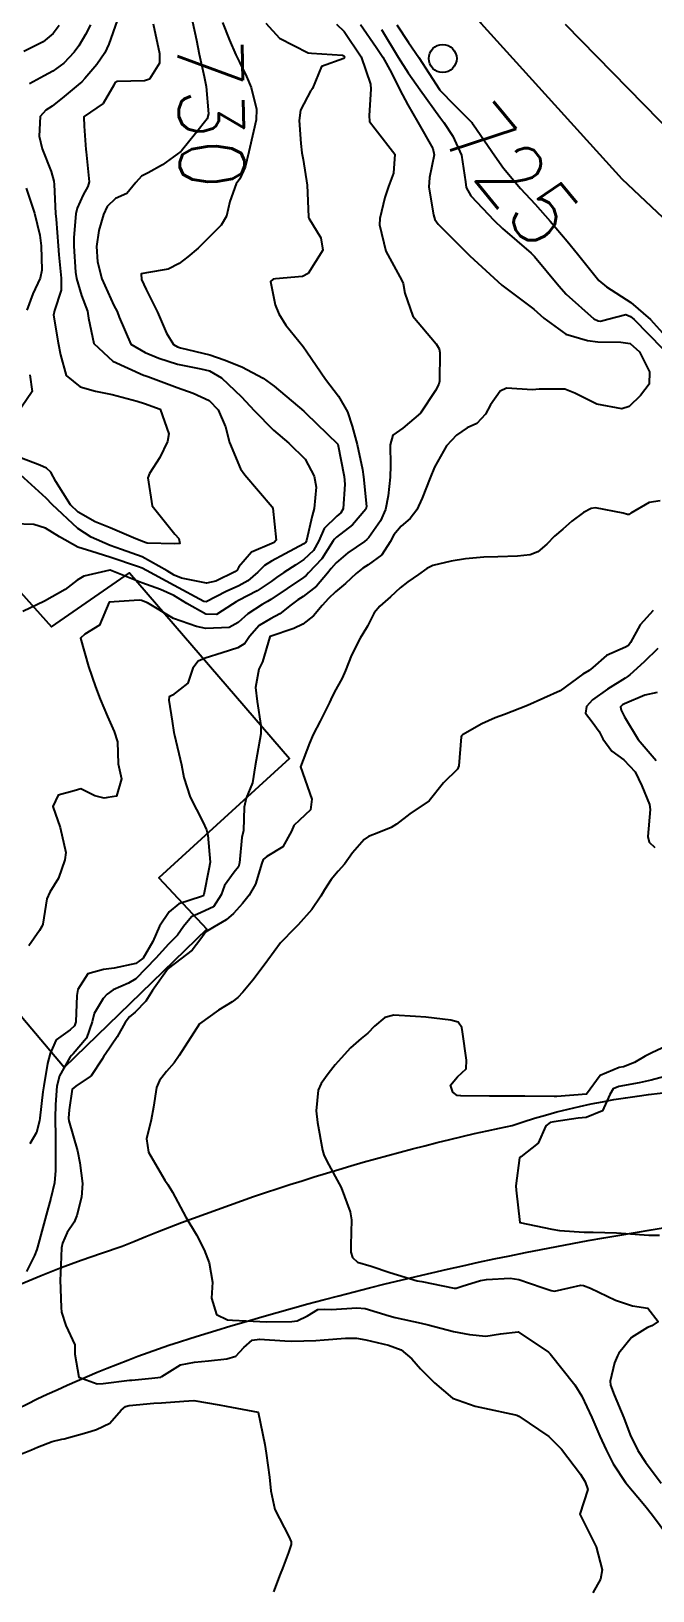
# Model space of a CAD drawing. Header units: metres. Extents: x 286371 to 293043, y 7462578 to 7466404.
# Drawn here: x 291802.4 to 291840.9, y 7462829.7 to 7462926.3 of the extents above; entities that cross this region are included whole.
import ezdxf
from ezdxf.enums import TextEntityAlignment as Align

# ---------------------------------------------------------------- set-up
doc = ezdxf.new("R2010")
doc.units = ezdxf.units.M
doc.header["$MEASUREMENT"] = 0
for name, color, linetype in [('Cotas', 45, 'Continuous'), ('Curvas de Nivel 1m', 11, 'Continuous'), ('Curvas de Nivel 5m', 15, 'Continuous'), ('Edificações', 30, 'Continuous'), ('Linha Férrea', 20, 'Continuous'), ('Postes', 20, 'Continuous'), ('Vias primárias', 230, 'Continuous')]:
    doc.layers.add(name, color=color, linetype=linetype)
doc.styles.add('Style-STANDARD', font='STANDARD.shx')

msp = doc.modelspace()

# ---------------------------------------------------------------- linework, layer by layer
at = {"layer": 'Curvas de Nivel 1m', "flags": 128}
for points, elevation in [([(291807.716, 7462926.935), (291807.208, 7462925.487), (291806.949, 7462924.946), (291806.463, 7462924.224), (291805.72, 7462923.344), (291805.528, 7462923.156), (291805.313, 7462922.97), (291804.444, 7462922.243), (291803.694, 7462921.648), (291803.304, 7462921.386), (291802.951, 7462921.005), (291802.884, 7462919.788), (291803.085, 7462919.003), (291803.633, 7462917.605), (291803.798, 7462916.992), (291803.814, 7462916.798), (291803.911, 7462914.99), (291803.935, 7462914.643), (291804.073, 7462912.987), (291804.113, 7462912.428), (291804.247, 7462910.984), (291804.262, 7462910.245), (291803.83, 7462908.99), (291803.782, 7462908.706), (291804.07, 7462906.985), (291804.201, 7462906.242), (291804.568, 7462904.977), (291805.424, 7462904.267), (291806.379, 7462903.99), (291807.417, 7462903.795), (291808.953, 7462903.37), (291809.409, 7462903.245), (291810.376, 7462902.89), (291810.911, 7462901.352), (291810.827, 7462900.883), (291810.354, 7462899.894), (291809.717, 7462898.899), (291809.613, 7462898.627), (291809.88, 7462896.896), (291811.288, 7462895.139), (291811.533, 7462894.871), (291811.59, 7462894.559), (291811.279, 7462894.555), (291809.584, 7462894.595), (291809.281, 7462894.683), (291808.737, 7462894.913), (291807.293, 7462895.546), (291806.347, 7462895.9), (291805.307, 7462896.506), (291804.828, 7462896.972), (291803.918, 7462898.404), (291803.612, 7462898.99), (291803.348, 7462899.236), (291802.929, 7462899.422), (291801.359, 7462900.014)], 733), ([(291812.379, 7462926.862), (291812.624, 7462925.724), (291812.799, 7462924.859), (291813.106, 7462923.471), (291813.22, 7462922.852), (291813.375, 7462921.163), (291813.297, 7462920.85), (291812.572, 7462919.959), (291811.694, 7462918.874), (291811.675, 7462918.852), (291811.653, 7462918.836), (291810.533, 7462917.999), (291809.633, 7462917.523), (291809.222, 7462917.318), (291808.865, 7462916.916), (291808.313, 7462916.225), (291807.609, 7462915.929), (291807.108, 7462915.435), (291806.873, 7462914.945), (291806.575, 7462913.954), (291806.444, 7462912.951), (291806.504, 7462911.995), (291806.769, 7462910.946), (291807.51, 7462909.307), (291807.711, 7462908.931), (291807.846, 7462908.58), (291808.56, 7462906.918), (291809.456, 7462906.384), (291810.294, 7462906.049), (291811.446, 7462905.669), (291812.906, 7462905.388), (291813.44, 7462905.249), (291814.177, 7462904.833), (291815.417, 7462903.648), (291816.191, 7462902.803), (291817.386, 7462901.575), (291818.351, 7462900.77), (291819.36, 7462899.789), (291819.906, 7462898.746), (291820.032, 7462898.046), (291819.915, 7462896.745), (291819.779, 7462896.275), (291819.443, 7462894.752), (291819.391, 7462894.644), (291819.281, 7462894.552), (291818.119, 7462893.924), (291817.264, 7462893.467), (291816.844, 7462893.207), (291816.432, 7462892.797), (291815.796, 7462892.256), (291815.241, 7462891.957), (291814.471, 7462891.59), (291813.226, 7462890.968), (291813.09, 7462890.983), (291811.241, 7462891.973), (291809.525, 7462892.9), (291809.256, 7462893.039), (291809.046, 7462893.119), (291807.266, 7462893.714), (291806.153, 7462894.069), (291805.275, 7462894.35), (291804.14, 7462894.982), (291803.292, 7462895.523), (291802.561, 7462895.739), (291801.295, 7462895.777)], 731), ([(291809.943, 7462926.731), (291810.336, 7462924.896), (291810.336, 7462924.295), (291809.72, 7462923.317), (291809.411, 7462923.216), (291807.718, 7462923.176), (291807.578, 7462923.075), (291807.502, 7462922.938), (291806.847, 7462921.797), (291805.685, 7462921.002), (291805.66, 7462920.99), (291805.647, 7462920.965), (291805.675, 7462920.393), (291805.781, 7462918.963), (291805.796, 7462918.819), (291805.98, 7462916.959), (291805.909, 7462916.671), (291805.612, 7462916.154), (291805.234, 7462915.336), (291805.163, 7462914.971), (291805.039, 7462913.506), (291805.039, 7462912.972), (291805.143, 7462911.367), (291805.198, 7462910.969), (291805.518, 7462909.92), (291805.875, 7462908.959), (291805.941, 7462908.512), (291806.27, 7462906.952), (291807.448, 7462905.849), (291809.345, 7462904.996), (291809.435, 7462904.962), (291809.611, 7462904.902), (291811.424, 7462904.229), (291812.413, 7462903.865), (291813.413, 7462903.414), (291813.97, 7462902.836), (291814.417, 7462901.8), (291814.664, 7462900.825), (291815.35, 7462899.201), (291815.615, 7462898.81), (291817.315, 7462896.832), (291817.338, 7462896.784), (291817.351, 7462896.746), (291817.563, 7462894.78), (291817.43, 7462894.634), (291817.281, 7462894.578), (291816.037, 7462894.039), (291815.259, 7462893.13), (291815.146, 7462892.925), (291814.995, 7462892.818), (291813.835, 7462892.246), (291813.243, 7462892.111), (291811.702, 7462892.413), (291811.25, 7462892.617), (291810.805, 7462892.881), (291809.267, 7462893.749), (291807.993, 7462894.204), (291807.277, 7462894.438), (291806.115, 7462894.952), (291805.292, 7462895.493), (291803.699, 7462896.989), (291803.32, 7462897.376), (291801.499, 7462899.022)], 732), ([(291822.775, 7462926.699), (291823.753, 7462925.288), (291824.155, 7462924.678), (291824.705, 7462923.694), (291825.206, 7462922.662), (291825.7, 7462921.718), (291826.325, 7462920.645), (291827.253, 7462919.029), (291827.349, 7462918.629), (291827.04, 7462917.219), (291827, 7462916.634), (291827.298, 7462914.919), (291827.377, 7462914.628), (291827.58, 7462914.332), (291829.329, 7462912.598), (291829.551, 7462912.381), (291831.524, 7462910.564), (291833.502, 7462909.084), (291834.118, 7462908.525), (291835.479, 7462907.522), (291836.831, 7462907.127), (291837.473, 7462907.044), (291838.896, 7462907.029), (291839.472, 7462906.941), (291840.048, 7462906.436), (291840.667, 7462905.205), (291840.638, 7462904.426), (291840.12, 7462903.737), (291839.413, 7462903.058), (291838.956, 7462902.906), (291837.415, 7462903.199), (291836.054, 7462903.865), (291835.428, 7462904.122), (291833.836, 7462904.12), (291833.427, 7462904.088), (291831.812, 7462904.175), (291831.425, 7462903.989), (291830.833, 7462903.152), (291830.519, 7462902.578), (291829.979, 7462902.002), (291829.391, 7462901.72), (291828.715, 7462901.274), (291828.11, 7462900.613), (291827.354, 7462899.291), (291827.089, 7462898.638), (291826.596, 7462897.374), (291826.27, 7462896.65), (291825.844, 7462896.118), (291825.299, 7462895.647), (291824.852, 7462895.11), (291824.613, 7462894.675), (291824.096, 7462893.858), (291823.262, 7462893.241), (291822.92, 7462893.039), (291822.505, 7462892.706), (291821.858, 7462892.102), (291821.237, 7462891.585), (291820.796, 7462891.165), (291820.407, 7462890.737), (291819.861, 7462890.098), (291819.206, 7462889.584), (291818.662, 7462889.303), (291817.195, 7462888.814), (291817.175, 7462888.804), (291817.162, 7462888.785), (291816.711, 7462887.251), (291816.488, 7462886.795), (291816.28, 7462885.665), (291816.386, 7462884.796), (291816.601, 7462883.302), (291816.607, 7462882.792), (291816.376, 7462881.504), (291816.251, 7462880.797), (291816.097, 7462879.755), (291815.695, 7462878.805), (291815.582, 7462878.25), (291815.537, 7462876.806), (291815.435, 7462876.37), (291815.298, 7462874.81), (291815.23, 7462874.551), (291814.965, 7462874.225), (291814.371, 7462873.405), (291814.145, 7462872.826), (291813.684, 7462872.082), (291812.927, 7462871.723), (291812.311, 7462871.466), (291811.824, 7462870.861), (291811.454, 7462870.318), (291810.897, 7462869.77), (291810.116, 7462868.89), (291808.865, 7462867.624), (291808.421, 7462867.36), (291807.461, 7462866.935), (291807.109, 7462866.682), (291806.846, 7462866.402), (291806.303, 7462865.481), (291806.175, 7462864.954), (291805.825, 7462863.943), (291804.993, 7462862.971), (291804.888, 7462862.878), (291804.791, 7462862.76), (291804.139, 7462861.619), (291803.991, 7462860.986), (291803.902, 7462859.832), (291803.875, 7462858.987), (291803.892, 7462857.811), (291803.896, 7462856.987), (291803.909, 7462855.763), (291803.842, 7462854.987), (291803.613, 7462854.037), (291803.332, 7462852.994), (291803.179, 7462852.453), (291802.795, 7462851.002), (291802.756, 7462850.858), (291802.606, 7462850.489), (291802.101, 7462849.502)], 727), ([(291816.918, 7462926.787), (291817.76, 7462925.849), (291819.545, 7462924.95), (291819.747, 7462924.924), (291821.668, 7462924.793), (291821.745, 7462924.755), (291821.775, 7462924.714), (291821.786, 7462924.672), (291821.742, 7462924.597), (291820.364, 7462924.105), (291819.804, 7462922.743), (291819.774, 7462922.682), (291819.712, 7462922.601), (291819.057, 7462921.391), (291818.975, 7462920.755), (291819.087, 7462919.329), (291819.15, 7462918.752), (291819.233, 7462918.338), (291819.471, 7462916.748), (291819.553, 7462914.787), (291819.56, 7462914.755), (291819.583, 7462914.711), (291820.326, 7462913.5), (291820.444, 7462912.737), (291819.532, 7462911.287), (291819.191, 7462911.098), (291817.527, 7462910.961), (291817.381, 7462910.932), (291817.202, 7462910.789), (291817.503, 7462909.35), (291817.724, 7462908.781), (291818.164, 7462908.094), (291819.231, 7462906.758), (291819.459, 7462906.427), (291820.611, 7462904.737), (291821.419, 7462903.695), (291821.979, 7462902.716), (291822.265, 7462901.837), (291822.574, 7462900.706), (291822.911, 7462899.14), (291822.974, 7462898.7), (291823.148, 7462896.866), (291823.103, 7462896.698), (291822.29, 7462895.719), (291821.288, 7462894.967), (291821.165, 7462894.847), (291821.097, 7462894.727), (291820.378, 7462893.627), (291819.569, 7462892.75), (291819.408, 7462892.596), (291819.25, 7462892.464), (291818.233, 7462891.776), (291817.229, 7462891.109), (291817.029, 7462890.985), (291816.692, 7462890.792), (291815.811, 7462890.21), (291815.207, 7462889.686), (291814.658, 7462889.367), (291813.201, 7462889.31), (291812.62, 7462889.436), (291811.21, 7462889.931), (291809.6, 7462890.899), (291809.226, 7462891.036), (291809.076, 7462891.057), (291807.224, 7462890.934), (291806.634, 7462889.512), (291805.719, 7462888.957), (291805.449, 7462888.702), (291805.936, 7462886.953), (291806.385, 7462885.706), (291806.668, 7462884.941), (291807.118, 7462883.864), (291807.542, 7462882.928), (291807.732, 7462882.287), (291807.787, 7462880.924), (291807.976, 7462880.005), (291807.685, 7462878.925), (291807.139, 7462878.836), (291807.042, 7462878.826), (291806.918, 7462878.812), (291806.345, 7462878.948), (291805.46, 7462879.376), (291805.048, 7462879.264), (291804.068, 7462878.989), (291803.746, 7462878.281), (291804.185, 7462876.987), (291804.534, 7462875.438), (291804.486, 7462874.982), (291804.088, 7462873.861), (291803.556, 7462872.995), (291803.371, 7462872.573), (291803.121, 7462871.001), (291803.056, 7462870.858), (291802.908, 7462870.616), (291802.245, 7462869.663)], 729), ([(291806.062, 7462926.667), (291805.761, 7462926.067), (291805.354, 7462925.366), (291805.066, 7462924.975), (291804.412, 7462924.306), (291803.726, 7462923.807), (291803.202, 7462923.523), (291802.298, 7462923.016)], 734), ([(291821.297, 7462926.722), (291821.767, 7462926.26), (291822.82, 7462924.698), (291823.396, 7462923.012), (291823.427, 7462922.689), (291823.324, 7462921.055), (291823.328, 7462920.69), (291823.677, 7462920.23), (291824.909, 7462918.666), (291824.813, 7462917.484), (291824.513, 7462916.671), (291824.283, 7462915.995), (291823.967, 7462914.679), (291823.958, 7462914.3), (291824.35, 7462912.673), (291825.336, 7462910.848), (291825.42, 7462910.656), (291825.515, 7462910.058), (291826.012, 7462908.647), (291827.469, 7462906.931), (291827.653, 7462906.622), (291827.685, 7462906.397), (291827.669, 7462904.621), (291827.625, 7462904.428), (291827.425, 7462904.039), (291826.49, 7462902.643), (291825.39, 7462901.704), (291824.782, 7462901.274), (291824.609, 7462900.676), (291824.636, 7462899.394), (291824.613, 7462898.675), (291824.486, 7462897.518), (291824.337, 7462896.679), (291824.021, 7462895.966), (291823.288, 7462894.947), (291823.166, 7462894.816), (291823.022, 7462894.698), (291822.005, 7462893.981), (291821.264, 7462893.379), (291820.956, 7462893.031), (291820.73, 7462892.732), (291820.052, 7462891.933), (291819.232, 7462891.287), (291818.907, 7462891.081), (291818.494, 7462890.765), (291817.78, 7462890.211), (291817.211, 7462889.914), (291816.515, 7462889.484), (291815.915, 7462888.804), (291815.618, 7462888.377), (291815.183, 7462888.105), (291814.211, 7462887.796), (291813.173, 7462887.473), (291812.731, 7462887.291), (291812.398, 7462886.856), (291812.083, 7462885.927), (291811.139, 7462885.186), (291810.94, 7462885.075), (291810.918, 7462884.878), (291811.115, 7462883.572), (291811.226, 7462882.873), (291811.262, 7462882.712), (291811.707, 7462880.865), (291811.836, 7462880.089), (291812.229, 7462878.857), (291813.014, 7462877.341), (291813.243, 7462876.841), (291813.329, 7462876.509), (291813.465, 7462874.837), (291813.397, 7462874.409), (291813.084, 7462872.842), (291813.035, 7462872.751), (291812.942, 7462872.71), (291811.543, 7462872.257), (291810.928, 7462871.776), (291810.341, 7462870.886), (291809.929, 7462869.924), (291809.319, 7462868.906), (291808.879, 7462868.563), (291807.536, 7462868.272), (291806.873, 7462868.204), (291805.904, 7462867.923), (291805.29, 7462866.968), (291805.229, 7462866.588), (291805.165, 7462864.969), (291805.087, 7462864.704), (291804.817, 7462864.474), (291803.944, 7462863.851), (291803.563, 7462862.993), (291803.407, 7462862.373), (291803.17, 7462860.998), (291803.126, 7462860.632), (291802.931, 7462859.001), (291802.906, 7462858.827), (291802.721, 7462858.109), (291802.312, 7462857.408)], 728), ([(291824.07, 7462926.38), (291825.105, 7462924.664), (291825.73, 7462923.704), (291826.474, 7462922.643), (291827.689, 7462920.964), (291827.935, 7462920.621), (291828.494, 7462919.785), (291829.031, 7462918.604), (291829.272, 7462916.947), (291829.314, 7462916.599), (291829.607, 7462916.1), (291831.054, 7462914.572), (291831.577, 7462914.076), (291833.346, 7462912.538), (291833.551, 7462912.327), (291835.05, 7462910.512), (291835.517, 7462910.009), (291837.227, 7462908.478), (291837.492, 7462908.345), (291837.626, 7462908.339), (291838.094, 7462908.465), (291839.204, 7462908.743), (291839.497, 7462908.63), (291839.713, 7462908.441), (291841.467, 7462906.637)], 726), ([(291802.078, 7462916.557), (291802.611, 7462915.009), (291802.932, 7462913.646), (291803.014, 7462913.003), (291803.057, 7462911.486), (291802.953, 7462911.003), (291802.506, 7462910.023), (291802.132, 7462909.015)], 734), ([(291802.318, 7462905.011), (291802.448, 7462903.98), (291801.802, 7462903.018)], 734), ([(291841.326, 7462897.216), (291840.643, 7462897.106), (291839.508, 7462896.442), (291839.392, 7462896.364), (291839.313, 7462896.372), (291839.041, 7462896.449), (291837.319, 7462896.782), (291837.061, 7462896.735), (291836.584, 7462896.485), (291835.85, 7462895.952), (291835.298, 7462895.453), (291834.782, 7462895.022), (291834.305, 7462894.519), (291833.754, 7462894.05), (291833.274, 7462893.865), (291832.498, 7462893.776), (291831.272, 7462893.744), (291830.411, 7462893.721), (291829.269, 7462893.612), (291828.4, 7462893.484), (291827.263, 7462893.205), (291826.885, 7462893.014), (291826.364, 7462892.648), (291825.707, 7462892.198), (291825.241, 7462891.827), (291824.637, 7462891.27), (291823.973, 7462890.683), (291823.626, 7462890.281), (291823.205, 7462889.448), (291822.921, 7462888.976), (291822.75, 7462888.701), (291822.222, 7462887.666), (291821.86, 7462886.714), (291821.644, 7462886.23), (291821.143, 7462885.348), (291820.944, 7462884.921), (291820.856, 7462884.729), (291820.276, 7462883.578), (291819.859, 7462882.743), (291819.624, 7462882.216), (291819.064, 7462880.754), (291819.766, 7462878.743), (291819.681, 7462878.088), (291819.014, 7462877.447), (291818.653, 7462877.116), (291818.502, 7462876.762), (291817.97, 7462875.789), (291816.98, 7462875.185), (291816.749, 7462875.017), (291816.668, 7462874.789), (291816.275, 7462873.474), (291815.885, 7462872.8), (291815.467, 7462872.276), (291814.927, 7462871.67), (291814.464, 7462871.278), (291813.713, 7462870.832), (291813.213, 7462870.537), (291812.903, 7462870.099), (291812.355, 7462869.39), (291811.663, 7462868.863), (291810.875, 7462868.265), (291809.911, 7462866.899), (291809.502, 7462866.247), (291808.834, 7462865.561), (291808.484, 7462865.265), (291808.21, 7462864.924), (291807.72, 7462864.021), (291806.972, 7462862.942), (291806.892, 7462862.843), (291806.789, 7462862.639), (291806.117, 7462861.612), (291805.15, 7462860.969), (291804.94, 7462860.793), (291804.742, 7462859.514), (291804.708, 7462859.001), (291804.712, 7462858.975), (291804.732, 7462858.838), (291805.27, 7462856.966), (291805.417, 7462856.24), (291805.571, 7462854.961), (291805.518, 7462854.105), (291805.214, 7462852.966), (291805.052, 7462852.554), (291804.628, 7462851.918), (291804.331, 7462851.266), (291804.28, 7462850.979), (291804.201, 7462849.37), (291804.194, 7462848.98), (291804.257, 7462847.28), (291804.268, 7462846.979), (291804.542, 7462846.171), (291805.09, 7462844.966), (291805.101, 7462844.379), (291805.35, 7462842.962), (291806.488, 7462842.555), (291806.847, 7462842.579), (291808.491, 7462842.776), (291808.619, 7462842.785), (291809.869, 7462842.894), (291810.411, 7462842.96), (291810.487, 7462843.01), (291811.636, 7462843.733), (291812.505, 7462843.902), (291813.374, 7462843.974), (291814.503, 7462844.1), (291815.056, 7462844.266), (291815.56, 7462844.809), (291816.071, 7462845.253), (291816.524, 7462845.311), (291818.088, 7462845.206), (291818.52, 7462845.191), (291820.024, 7462845.24), (291820.522, 7462845.282), (291821.856, 7462845.382), (291822.524, 7462845.369), (291823.101, 7462845.271), (291824.518, 7462844.937), (291825.299, 7462844.653), (291825.952, 7462844.092), (291826.497, 7462843.487), (291827.351, 7462842.621), (291828.47, 7462841.669), (291829.873, 7462841.173), (291830.461, 7462841.044), (291832.373, 7462840.627), (291832.455, 7462840.604), (291832.588, 7462840.542), (291834.436, 7462839.288), (291835.224, 7462838.502), (291836.401, 7462836.965), (291836.679, 7462836.48), (291836.85, 7462836.015), (291836.364, 7462834.484), (291837.364, 7462832.469), (291837.741, 7462831.035), (291837.644, 7462830.464), (291837.157, 7462829.606)], 726), ([(291841.179, 7462888.062), (291840.347, 7462887.246), (291839.444, 7462886.44), (291839.281, 7462886.314), (291839.151, 7462886.231), (291838.058, 7462885.543), (291837.13, 7462884.891), (291836.767, 7462884.482), (291836.702, 7462884.067), (291837.11, 7462883.52), (291837.558, 7462882.933), (291837.788, 7462882.471), (291838.339, 7462881.715), (291839.075, 7462881.178), (291839.775, 7462880.434), (291840.195, 7462879.575), (291840.658, 7462878.422), (291840.711, 7462878.103), (291840.572, 7462876.423), (291840.65, 7462876.072), (291840.994, 7462875.744)], 724), ([(291841.138, 7462885.345), (291840.379, 7462885.182), (291839.127, 7462884.646), (291838.994, 7462884.579), (291838.881, 7462884.448), (291838.917, 7462884.245), (291839.115, 7462883.842), (291839.976, 7462882.431), (291841.075, 7462881.135)], 723), ([(291841.739, 7462863.481), (291840.803, 7462863.041), (291840.404, 7462862.826), (291839.731, 7462862.44), (291839.059, 7462862.181), (291838.789, 7462862.124), (291837.613, 7462861.64), (291836.778, 7462860.484), (291834.928, 7462860.345), (291834.761, 7462860.342), (291832.947, 7462860.356), (291832.761, 7462860.354), (291830.981, 7462860.351), (291830.761, 7462860.35), (291828.988, 7462860.374), (291828.761, 7462860.403), (291828.504, 7462860.608), (291828.342, 7462861.039), (291828.778, 7462861.561), (291829.324, 7462862.059), (291829.345, 7462862.596), (291829.087, 7462864.334), (291829.052, 7462864.601), (291828.829, 7462864.939), (291828.378, 7462865.064), (291826.833, 7462865.241), (291826.183, 7462865.295), (291824.835, 7462865.382), (291824.28, 7462865.225), (291823.651, 7462864.682), (291823.242, 7462864.264), (291822.812, 7462863.922), (291822.164, 7462863.344), (291821.583, 7462862.713), (291821.214, 7462862.292), (291820.779, 7462861.739), (291820.355, 7462861.146), (291820.153, 7462860.734), (291820.035, 7462859.445), (291820.116, 7462858.734), (291820.426, 7462857.011), (291820.506, 7462856.727), (291820.698, 7462856.339), (291821.586, 7462854.711), (291822.148, 7462853.206), (291822.221, 7462852.701), (291822.179, 7462851.143), (291822.187, 7462850.701), (291822.285, 7462850.377), (291822.602, 7462850.089), (291823.438, 7462849.841), (291824.586, 7462849.433), (291826.282, 7462848.936), (291826.578, 7462848.875), (291827.877, 7462848.615), (291828.572, 7462848.475), (291828.704, 7462848.471), (291829.072, 7462848.597), (291830.215, 7462848.944), (291830.581, 7462849.014), (291832.046, 7462849.088), (291832.581, 7462849.009), (291834.027, 7462848.523), (291834.571, 7462848.319), (291834.796, 7462848.286), (291835.692, 7462848.498), (291836.414, 7462848.649), (291836.576, 7462848.634), (291837.021, 7462848.478), (291838.563, 7462847.725), (291839.616, 7462847.381), (291840.556, 7462847.231), (291841.194, 7462846.415), (291840.811, 7462846.149), (291840.538, 7462846.047), (291839.544, 7462845.424), (291838.776, 7462844.451), (291838.682, 7462844.281), (291838.505, 7462843.856), (291838.224, 7462842.722), (291838.26, 7462842.458), (291838.475, 7462841.873), (291839.074, 7462840.445), (291839.476, 7462839.402), (291839.94, 7462838.432), (291840.413, 7462837.705), (291841.387, 7462836.41)], 724), ([(291841.607, 7462861.582), (291840.778, 7462861.345), (291840.034, 7462861.177), (291838.772, 7462860.957), (291838.418, 7462860.811), (291838.221, 7462860.463), (291837.764, 7462859.449), (291836.742, 7462859.041), (291836.242, 7462858.992), (291834.738, 7462858.774), (291834.528, 7462858.727), (291834.254, 7462858.522), (291833.786, 7462857.455), (291832.705, 7462856.604), (291832.667, 7462856.583), (291832.625, 7462856.546), (291832.403, 7462854.815), (291832.411, 7462854.548), (291832.634, 7462852.544), (291834.628, 7462852.116), (291835.101, 7462852.033), (291836.626, 7462851.942), (291837.171, 7462851.931), (291838.626, 7462851.899), (291839.207, 7462851.864), (291840.624, 7462851.744), (291841.292, 7462851.746)], 723), ([(291801.381, 7462838.053), (291802.423, 7462838.458), (291802.79, 7462838.635), (291803.697, 7462838.985), (291804.286, 7462839.118), (291804.428, 7462839.149), (291805.843, 7462839.546), (291806.44, 7462839.728), (291807.263, 7462840.117), (291807.97, 7462840.922), (291808.224, 7462841.152), (291808.46, 7462841.216), (291809.992, 7462841.363), (291810.461, 7462841.375), (291811.85, 7462841.477), (291812.464, 7462841.529), (291814.037, 7462841.254), (291814.459, 7462841.161), (291816.454, 7462840.794), (291816.863, 7462838.788), (291816.939, 7462838.264), (291817.143, 7462836.783), (291817.232, 7462835.931), (291817.478, 7462834.778), (291818.339, 7462833.092), (291818.488, 7462832.762), (291818.479, 7462832.615), (291818.324, 7462832.117), (291817.951, 7462831.128), (291817.814, 7462830.772), (291817.397, 7462829.669)], 727)]:
    msp.add_lwpolyline(points, dxfattribs=dict(at, elevation=elevation))
at = {"layer": 'Curvas de Nivel 5m', "flags": 128}
for points, elevation in [([(291814.239, 7462926.827), (291814.668, 7462925.736), (291815.063, 7462924.818), (291815.287, 7462924.364), (291815.724, 7462923.486), (291816.002, 7462922.8), (291816.337, 7462921.445), (291816.317, 7462920.802), (291815.934, 7462919.084), (291815.872, 7462918.81), (291815.64, 7462917.872), (291815.306, 7462917.142), (291815.083, 7462916.823), (291814.692, 7462915.744), (291814.495, 7462914.831), (291814.145, 7462914.274), (291813.577, 7462913.692), (291812.722, 7462912.857), (291812.098, 7462912.321), (291811.549, 7462911.903), (291810.873, 7462911.556), (291809.54, 7462911.329), (291809.195, 7462911.254), (291809.224, 7462910.909), (291809.522, 7462910.294), (291810.205, 7462908.894), (291810.763, 7462907.597), (291811.214, 7462906.878), (291811.462, 7462906.733), (291811.647, 7462906.686), (291813.455, 7462906.24), (291814.345, 7462905.937), (291815.444, 7462905.499), (291816.759, 7462904.795), (291817.427, 7462904.304), (291819.275, 7462902.756), (291819.402, 7462902.645), (291821.374, 7462900.724), (291821.766, 7462898.718), (291821.813, 7462898.242), (291821.701, 7462896.719), (291821.562, 7462896.469), (291821.307, 7462896.269), (291820.54, 7462895.491), (291820.208, 7462894.741), (291819.88, 7462894.141), (291819.266, 7462893.578), (291818.768, 7462893.255), (291818.03, 7462892.773), (291817.57, 7462892.459), (291817.246, 7462892.226), (291816.386, 7462891.648), (291815.227, 7462891.031), (291815.083, 7462890.96), (291814.856, 7462890.82), (291813.865, 7462890.184), (291813.214, 7462890.192), (291812.025, 7462890.862), (291811.231, 7462891.342), (291810.4, 7462891.724), (291809.243, 7462892.137), (291807.279, 7462892.908), (291807.254, 7462892.914), (291805.663, 7462892.543), (291805.244, 7462892.302), (291804.498, 7462891.712), (291803.224, 7462890.994), (291801.877, 7462890.352)], 730), ([(291804.133, 7462926.625), (291803.761, 7462926.139), (291803.135, 7462925.622), (291801.94, 7462925.022)], 735), ([(291825.029, 7462926.666), (291825.758, 7462925.59), (291826.385, 7462924.645), (291827.671, 7462922.668), (291827.7, 7462922.625), (291828.596, 7462921.711), (291829.675, 7462920.626), (291829.7, 7462920.594), (291829.772, 7462920.493), (291831.101, 7462918.573), (291831.633, 7462917.8), (291832.674, 7462916.549), (291833.6, 7462915.568), (291834.521, 7462914.52), (291835.566, 7462913.275), (291836.211, 7462912.495), (291837.53, 7462910.844), (291838.004, 7462910.467), (291839.51, 7462909.484), (291840.725, 7462908.426), (291841.482, 7462907.619)], 725), ([(291840.904, 7462890.419), (291840.093, 7462889.539), (291839.487, 7462888.44), (291839.36, 7462888.263), (291839.18, 7462888.156), (291838.006, 7462887.627), (291837.16, 7462886.893), (291836.934, 7462886.702), (291836.531, 7462886.484), (291835.138, 7462885.459), (291833.124, 7462884.544), (291831.69, 7462883.991), (291831.112, 7462883.785), (291830.288, 7462883.405), (291829.096, 7462882.716), (291829.036, 7462882.665), (291829.005, 7462882.606), (291828.871, 7462880.803), (291828.786, 7462880.609), (291827.913, 7462879.76), (291827.034, 7462878.634), (291825.839, 7462877.835), (291825.012, 7462877.204), (291824.68, 7462876.999), (291823.915, 7462876.681), (291823.265, 7462876.426), (291822.997, 7462876.236), (291822.279, 7462875.411), (291821.779, 7462874.712), (291821.407, 7462874.278), (291820.96, 7462873.767), (291820.545, 7462873.136), (291820.32, 7462872.734), (291819.76, 7462871.913), (291818.917, 7462870.961), (291818.816, 7462870.856), (291818.711, 7462870.757), (291817.83, 7462869.841), (291817.037, 7462868.782), (291816.977, 7462868.689), (291816.88, 7462868.544), (291816.114, 7462867.547), (291815.494, 7462866.805), (291815.187, 7462866.472), (291814.845, 7462866.196), (291813.993, 7462865.671), (291812.824, 7462864.844), (291811.558, 7462862.873), (291811.238, 7462862.427), (291810.779, 7462861.89), (291810.338, 7462861.323), (291810.145, 7462860.894), (291809.974, 7462859.668), (291809.816, 7462858.898), (291809.533, 7462857.719), (291809.654, 7462856.9), (291810.678, 7462855.162), (291810.859, 7462854.882), (291811.135, 7462854.41), (291811.966, 7462852.865), (291812.628, 7462851.775), (291813.111, 7462850.847), (291813.41, 7462850.034), (291813.624, 7462848.839), (291813.554, 7462847.855), (291813.859, 7462846.835), (291814.548, 7462846.516), (291814.866, 7462846.501), (291816.546, 7462846.402), (291816.955, 7462846.379), (291818.539, 7462846.405), (291818.85, 7462846.449), (291819.505, 7462846.75), (291820.132, 7462847.161), (291820.553, 7462847.181), (291820.979, 7462847.154), (291822.552, 7462847.248), (291823.071, 7462847.214), (291824.546, 7462846.766), (291824.929, 7462846.659), (291826.539, 7462846.302), (291826.967, 7462846.198), (291828.532, 7462845.793), (291829.522, 7462845.596), (291830.528, 7462845.498), (291831.444, 7462845.647), (291832.532, 7462845.762), (291834.414, 7462844.516), (291834.512, 7462844.406), (291836.041, 7462842.491), (291836.474, 7462841.797), (291837.09, 7462840.475), (291837.6, 7462839.304), (291837.975, 7462838.461), (291838.411, 7462837.604), (291839.187, 7462836.443), (291840.373, 7462835.014), (291840.858, 7462834.417), (291842.334, 7462832.413)], 725)]:
    msp.add_lwpolyline(points, dxfattribs=dict(at, elevation=elevation))
at = {"layer": 'Edificações'}
msp.add_lwpolyline([(291797.443, 7462889.072), (291801.387, 7462891.942), (291803.649, 7462889.418), (291808.476, 7462892.756), (291818.388, 7462881.259), (291810.294, 7462873.876), (291813.271, 7462870.688), (291804.434, 7462862.132), (291801.221, 7462865.955), (291793.634, 7462859.844), (291782.517, 7462872.789), (291780.765, 7462871.121), (291787.824, 7462862.781), (291784.561, 7462860.134), (291773.671, 7462874.226)], dxfattribs=at)
at = {"layer": 'Linha Férrea'}
for points in [[(291845.522, 7462910.96), (291838.97, 7462917.129), (291830.243, 7462926.763), (291820.098, 7462938.522), (291812.381, 7462948.672), (291802.611, 7462962.556), (291791.733, 7462978.508), (291784.563, 7462990.827), (291778.245, 7463001.757), (291765.637, 7463027.263), (291756.128, 7463049.885), (291751.088, 7463063.958), (291747.089, 7463076.127), (291744.699, 7463085.042), (291740.098, 7463103.282), (291738.527, 7463110.091), (291735.723, 7463125.039), (291732.933, 7463139.95), (291731.377, 7463148.164), (291730.128, 7463155.972), (291729.099, 7463165.211), (291725.358, 7463187.804)], [(291835.443, 7462926.711), (291855.866, 7462905.855)]]:
    msp.add_lwpolyline(points, dxfattribs=at)
at = {"layer": 'Postes'}
msp.add_circle((291827.869, 7462924.591), 0.866, dxfattribs=at)
at = {"layer": 'Vias primárias'}
msp.add_lwpolyline([(291634.129, 7462914.124, -0.027787), (291646.69, 7462900.704), (291657.412, 7462884.714), (291663.075, 7462875.501), (291673.9, 7462858.039, -0.030824), (291691.561, 7462825.188, 0.014474), (291704.238, 7462799.641), (291714.799, 7462778.041, 0.495246), (291724.788, 7462776.054, 0.027767), (291748.78, 7462797.613), (291773.828, 7462827.048, -0.152865), (291808.019, 7462851.067, -0.046016), (291832.157, 7462858.548, -0.136921), (291854.97, 7462859.735, -0.049016), (291877.853, 7462852.311), (291939.755, 7462819.929), (291979.716, 7462801.328)], format="xyb", dxfattribs=at)
at = {"layer": 'Vias primárias', "elevation": 732.731}
msp.add_lwpolyline([(291743.754, 7462781.113, 0.013958), (291760.173, 7462798.941), (291777.751, 7462821.44, -0.154071), (291812.87, 7462845.561, -0.038761), (291843.71, 7462852.537, -0.155329), (291867.372, 7462849.069), (291893.844, 7462838.018), (291995.944, 7462784.736), (292017.446, 7462774.963, -0.753588), (292017.88, 7462756.081, 0.077792), (291994, 7462740.392, 0.027633), (291986.657, 7462733.82, -0.121597), (291976.337, 7462727.559, -0.148727), (291965.504, 7462728.195, -0.001586), (291956.357, 7462731.292)], format="xyb", dxfattribs=at)

# ---------------------------------------------------------------- texts
at = {"layer": 'Cotas', "style": 'Style-STANDARD'}
for s, rotation, p in [('730', 271.11815, (291813.532, 7462921.188, 730)), ('725', 309.40153, (291832.153, 7462917.4, 725))]:
    msp.add_text(s, height=4, rotation=rotation, dxfattribs=at).set_placement(p, align=Align.MIDDLE_CENTER)

doc.saveas('drawing.dxf')
